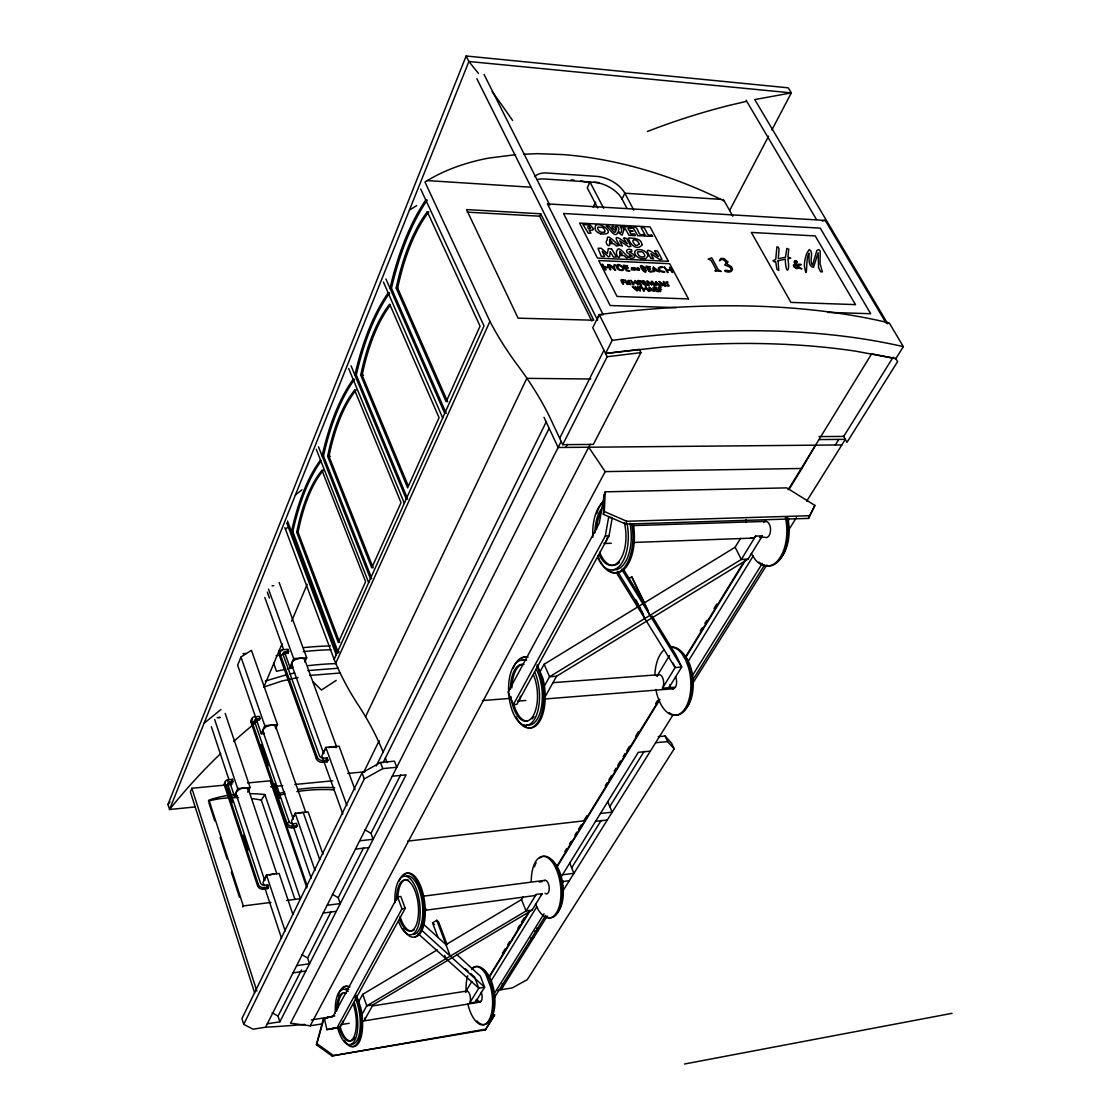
<?xml version="1.0" encoding="UTF-8"?>
<svg xmlns="http://www.w3.org/2000/svg" width="1120" height="1120" viewBox="0 0 1120 1120"><rect width="100%" height="100%" fill="white"/><g stroke="black" fill="none" stroke-linecap="round" stroke-linejoin="round"><path stroke-width="1.5" d="M603.344 514.332L604.296 494.634L605.234 491.834L786.772 487.872L814.884 505.414L808.612 518.392L625.786 524.09L603.344 514.332L604.31 511.504L605.234 491.834M604.296 494.634L599.284 523.138L508.046 692.188L513.31 704.676L516.824 704.396L609.028 535.864L612.276 517.524L608.566 517.636L605.318 535.99L513.31 704.676M787.85 523.418L788.844 518.672M247.828 792.246L248.458 789.418C244.748 786.212 237.23 788.802 235.844 793.408L264.726 880.474A6.832 3.234 -19.2 0 1 266.462 876.75M316.456 1044.792L323.33 1018.822L333.228 1016.106L397.572 896.896L400.834 896.476L405.216 908.376L340.256 1027.124L326.942 1029.63L324.212 1017.982L316.456 1044.792L331.968 1055.894L485.366 1029.868L494.592 1015L485.366 1029.868M625.786 524.09L626.766 521.276L809.676 515.718L814.884 505.414M195.118 806.946L169.54 809.508L167.972 804.468L466.144 56L788.242 87.822L791.322 92.89L771.862 129.976M808.612 518.392L809.676 515.718M263.676 732.41A6.846 3.612 -18.8 0 1 263.046 729.708L266.14 726.698L271.166 725.144A6.846 3.612 -18.8 0 1 275.142 725.97L275.744 728.672L277.508 724.64L251.44 650.328L240.968 657.02L237.65 665.21L261.31 733.754L264.488 733.488M231.868 784.448L191.856 788.256L190.372 791.882L254.646 992.908M282.1 643.72L263.816 687.078L281.792 681.058L298.046 677.474M291.592 621.236L307.174 584.29M233.268 781.41L230.16 781.704A3.304 2.548 19.1 0 0 227.906 784.616L260.428 882.868A3.374 2.702 20.4 0 0 264.516 885.262L267.694 884.87L268.436 887.096L267.736 888.58L263.298 889.126A4.732 3.794 20.3 0 1 257.558 885.78L224.42 785.33L225.064 783.804A4.634 3.57 19 0 1 228.214 779.716L232.568 779.31L232.61 782.922L229.502 783.216A3.304 2.548 19 0 0 227.178 785.792M307.356 886.424L251.02 722.428L251.706 720.804A4.774 3.584 20 0 1 254.898 716.73L259.35 716.38L260.092 718.508L259.392 720.118L256.214 720.37A3.402 2.562 20.1 0 0 253.848 722.932M288.652 651.518L285.39 651.714A3.514 2.562 21 0 0 283.094 654.612L319.41 755.622A3.598 2.73 22.3 0 0 323.778 758.184L327.11 757.876L327.936 760.158L327.138 761.852L322.476 762.286A5.04 3.822 22.3 0 1 316.358 758.702L279.342 655.424L280.084 653.702A4.928 3.584 20.9 0 1 283.304 649.642L287.882 649.362L288.652 651.518L287.91 653.24L284.648 653.45A3.514 2.562 21 0 0 282.87 654.122M227.57 781.242L228.214 779.716M227.262 786.142L227.906 784.616M253.946 723.282L254.632 721.658A3.402 2.562 20.1 0 1 256.9 718.746L260.092 718.508M229.502 783.216L230.16 781.704M256.214 720.37L256.9 718.746M284.648 653.45L285.39 651.714M231.924 780.836L232.568 779.31M287.882 649.362L287.14 651.098L287.91 653.24M237.524 795.928L234.43 796.236L237.692 788.634L214.662 719.53M261.31 733.754L264.782 725.662L240.968 657.02M293.188 666.988L289.94 667.198L293.65 658.574L268.506 589.176M248.458 791.238L250.11 787.444L225.176 713.412M304.808 662.06L306.684 657.748L279.146 582.54M383.11 752.038A343.896 266.812 13 0 0 365.54 716.702L365.47 716.59A344.68 267.442 13 0 0 358.358 705.18A279.02 193.522 29.1 0 1 335.748 663.236L334.152 659.4L484.022 325.934L420.714 189.056M335.748 663.236L489.93 321.37L424.956 182.014L427.322 180.586A313.432 191.8 29.5 0 1 488.824 158.074L515.62 154.658M591.836 321.048L539.616 216.188L540.694 213.78L466.536 209.58L518.084 318.164L593.796 320.222L540.694 213.78M257.558 885.78L258.244 884.296L225.064 783.804M251.706 720.804L286.748 822.71L286.006 824.306A4.872 3.808 21.4 0 0 291.928 827.764L296.478 827.274L297.22 825.692L296.436 823.438L293.188 823.774A3.486 2.716 21.4 0 1 288.96 821.31L254.632 721.658M316.358 758.702L317.142 757.008L280.084 653.702M288.232 822.892L288.96 821.31M292.922 914.508L279.104 873.474L266.476 874.986L263.018 882.434L264.11 885.724M322.952 854.182L308.112 811.874L295.176 813.232L291.494 821.17L292.614 824.418M355.012 789.74L339.066 746.172L325.794 747.348L321.86 755.818L342.832 814.016M292.446 825.37L293.188 823.774M263.298 889.126L263.984 887.642L268.436 887.096M291.928 827.764L292.67 826.182L297.22 825.692M322.476 762.286L323.26 760.592L327.936 760.158M267.694 884.87L266.994 886.354L267.736 888.58M327.11 757.876L326.312 759.57L327.138 761.852M593.264 207.06L595.49 202.328M593.362 207.27L595.602 202.524M365.54 716.702L526.876 378.21A407.526 269.822 19 0 0 518.126 365.974A320.824 183.442 30 0 1 489.93 321.37M626.906 208.264L622.034 199.038L624.834 193.214L720.79 199.346L724.276 201.012M243.726 1024.352L364.308 778.918L382.802 768.6L396.774 767.27L394.45 761.18L380.506 762.482L362.054 772.8L241.92 1018.612L243.726 1024.352L253.022 1029.196L265.608 1027.194A834.302 467.894 -24.5 0 0 304.71 1024.394M363.832 772.002L379.148 740.726M376.236 765.954L546.182 421.988M599.242 314.58L592.76 327.726L607.18 356.72L562.688 444.668L593.334 444.416L640.962 352.632L639.324 349.398L605.556 353.472L612.178 340.368L599.242 314.58A738.248 364.462 -21.6 0 1 889.266 322.938L903.336 346.64L895.846 358.624L897.596 361.62L846.986 442.344L843.36 435.834M383.096 762.678L549.15 428.33M559.664 438.242L603.946 350.238M265.608 1027.194L561.176 441.448M565.824 447.426L567.35 444.402M267.33 1023.792L279.86 1021.804L278.026 1016.12L301.532 969.878M296.688 965.622L309.526 963.774L307.58 957.992L331.142 911.638M327.124 905.296L340.284 903.588L338.226 897.722L363.58 847.84M359.66 840.812L373.156 839.286L370.972 833.322L400.638 774.956M279.86 1021.804L406.07 774.872L392.252 776.216M590.254 444.22L290.542 1023.232L310.212 1025.794L322.28 1023.862M729.68 210.364L768.614 136.164M310.212 1025.794L605.178 471.618L801.906 468.468L815.542 445.172M326.942 1029.63L337.134 1027.642L401.954 908.824L397.572 896.896M358.554 1001.952L362.74 994.322L437.192 949.9M539.938 671.93L544.138 664.286L735.14 547.232L740.46 538.468M360.85 1016.498L366.758 1005.844L526.064 910.952L532.084 910.126L542.22 893.648L536.158 894.46A6.902 3.206 83.3 0 1 533.834 895.468M543.62 687.428L549.556 676.76L741.342 559.44L755.622 536.116L762.384 535.864L748.062 559.146L556.556 676.242L549.556 676.76L544.138 664.286M532.084 910.126L372.974 1004.864L364.49 1020.068A6.734 2.646 82.9 0 0 365.19 1017.562M424.858 911.988L426.44 909.174A7.112 3.01 83.7 0 1 425.054 910.322L534.688 895.594M556.556 676.242L544.656 697.55A7.868 3.752 85.8 0 0 545.272 696.094M471.828 981.526L465.486 991.998A6.538 2.828 82.5 0 1 469.63 994.14A6.538 2.828 82.5 0 1 469.644 1003.072L481.264 1001.196A6.524 2.842 82.4 0 0 481.25 992.278M422.898 923.636L445.942 944.678L521.5 899.584L523.18 896.826M669.466 655.536L656.908 676.27A7.616 3.962 85.7 0 1 657.734 675.262M469.644 1003.072L478.772 988.162L484.624 987.238L480.396 976.136L456.554 954.366M536.158 894.46L526.064 910.952L521.5 899.584M675.486 676.55A7.588 3.976 85.7 0 1 675.416 687.19L662.466 688.226L675.136 667.534L681.66 667.058L675.976 655.088L652.036 615.944M502.334 953.442L505.078 948.99M507.808 944.538L509.628 941.57M517.832 928.214L519.652 925.246M521.472 922.278L524.202 917.812M564.858 851.564L566.692 848.582M569.436 844.13L571.256 841.148M574.91 835.198L576.73 832.216M578.564 829.248L581.308 824.782M584.038 820.316L586.782 815.85M605.276 785.722L607.068 782.796M608.86 779.884L611.548 775.502M614.222 771.12L616.014 768.208M617.806 765.282L620.494 760.9M623.182 756.532L624.974 753.606M626.766 750.694L629.454 746.312M635.726 736.092L638.414 731.724M655.69 703.556L657.51 700.588M700.336 630.812L702.156 627.844M704.886 623.392L706.706 620.424M714 608.538L716.73 604.086M488.964 976.878L529.144 911.442M556.542 866.838L659.442 699.314M684.978 657.748L744.324 561.12M788.158 489.776L871.64 353.836L895.846 358.624L855.274 351.106A740.39 356.706 -21.6 0 0 660.912 347.242L605.556 353.472M488.586 978.32L529.816 911.232M556.388 868L659.904 699.538M685.552 657.79L746.018 559.398M789.082 489.342L801.906 468.468M490.882 981.26L536.718 906.948M688.212 661.346L753.312 555.786M560.63 877.758L638.302 752.318L650.342 751.142M561.554 884.086L563.388 881.132M571.662 867.846L601.188 820.4M609.784 806.61L644.182 751.352M835.324 445.004L838.796 439.432M493.262 995.26L544.04 913.766M692.034 676.2L762.286 563.43M893.172 357.126L843.682 436.422L819 436.576M494.046 998.172L545.72 915.418M692.44 680.442L764.4 565.208M497.826 990.528L501.158 989.688L547.218 916.048M562.884 891.002L673.218 714.588M692.678 683.466L766.808 564.942M788.116 530.866L796.46 517.538M806.652 501.242L845.334 439.376L818.986 439.572M658.182 736.638L665.028 735.994L671.622 743.26L674.198 748.832L527.282 979.664L512.176 987.938L501.158 989.688M294.896 899.164L261.324 800.1L264.908 794.57A121.884 98.196 20.6 0 0 250.432 793.674M242.62 906.92L243.292 905.94L270.956 902.426M331.968 1055.894L486.36 1029.056M204.05 723.282L220.962 709.506M285.446 529.158L287.658 527.506M336.21 680.386L321.454 690.046L313.292 681.996M629.202 578.368L631.764 576.8L644.378 602.714M409.444 210.056L416.682 205.618M438.018 937.482L432.544 922.852L436.8 920.304L438.634 922.012L447.16 944.72M265.342 681.058L286.538 674.73M502.152 986.678L503.202 986.412L502.18 983.766M289.786 674.016L294.658 672.952M334.838 1015.924L327.306 1017.492L332.444 1016.666M684.586 1064L952.028 1013.32M349.23 1023.288L340.942 1024.632A6.776 2.618 82.9 0 0 342.832 1021.16M362.936 1021.076L479.934 1002.148M337.134 1027.642L340.256 1027.124M331.282 1028.79L334.376 1028.286M311.276 1019.928L332.024 1016.624M323.33 1018.822L326.424 1018.332M372.974 1004.864L366.758 1005.844L362.74 994.322M372.078 1006.012L466.788 991.032M218.61 717.668L220.248 717.416L217.182 717.654M293.02 972.888L305.816 971.012M530.474 938.182L533.666 937.72M534.8 931.238L538.006 930.776L536.914 928.088M244.482 653.758L246.162 653.52L243.026 653.716M401.954 908.824L405.216 908.376M422.548 896.308L545.09 880.306M539.098 882.056L542.108 881.65M323.218 913.052L336.336 911.316M561.162 881.762L569.338 880.684M272.048 585.886L273.77 585.662M562.464 874.79L573.944 873.306L569.716 863.184M286.524 900.452L300.356 898.688L264.908 794.57M607.18 356.72L640.962 352.632M309.596 675.444L340.144 673.022M307.832 670.586L338.352 668.22M407.68 841.12L584.864 820.736M355.474 849.114L368.928 847.56M595.546 821.366L607.278 820.008M600.418 813.484L612.192 812.154L607.726 801.892M237.692 788.634L250.11 787.444M270.76 786.8L282.8 785.638M294.84 784.476L332.696 780.808M655.606 742.728L667.604 741.594L674.198 748.832M247.52 782.95L270.144 780.808L306.88 887.866M347.732 773.416L364.938 771.778M525.812 700.49L517.79 701.134A7.924 3.696 85.8 0 0 520.45 696.276M544.698 698.992L673.582 688.73M264.782 725.662L277.508 724.64M482.468 700.56L510.16 698.376M553.14 682.654L658.7 674.716A7.616 3.962 85.7 0 1 663.166 679.252A7.616 3.962 85.7 0 1 662.466 688.226M293.65 658.574L306.684 657.748M337.652 651.616L339.024 651.532L338.408 652.904L292.81 531.608A211.204 87.29 86.5 0 1 321.09 461.034M523.81 154.28L536.942 153.65L562.394 154.546A313.432 191.8 29.5 0 1 720.79 199.346M371.84 578.634L370.426 578.69L318.5 446.81M274.372 874.16L272.804 874.23A6.832 3.234 -19.2 0 0 269.402 875.112M748.062 559.146L741.342 559.44L735.14 547.232M759.626 537.404L764.666 537.208A8.134 4.578 88.1 0 0 770.518 528.962A8.134 4.578 88.1 0 0 763.742 522.242M604.576 543.522L611.296 543.27M632.744 542.486L752.36 538.118M605.318 535.99L609.028 535.864M632.142 525.63L766.052 521.388M292.81 531.608L291.48 531.65A211.274 87.206 86.5 0 1 320.502 459.984M296.73 532.252L298.06 532.21A157.15 64.288 86.9 0 1 323.316 470.302L321.958 470.316A157.206 64.232 86.9 0 0 296.73 532.252L338.324 642.586L365.61 581.672L321.958 470.316M407.68 498.988L406.238 499.016L351.05 365.806M323.484 455.98L322.112 455.994A218.974 93.576 87.3 0 1 353.15 379.344L354.55 379.358A218.876 93.66 87.3 0 0 323.484 455.98L371.196 577.01M373.17 567.854L329.014 456.33A162.862 68.88 87.7 0 1 356.034 390.124L354.634 390.11L401.016 502.614L371.77 567.91L327.642 456.344L330.386 456.316M841.862 444.934L558.124 447.496L543.998 417.312M590.828 379.008L526.974 378.35A406.588 269.164 19 0 1 549.178 415.926L562.688 444.668M356.286 375.074L354.886 375.06A227.486 100.562 88.3 0 1 388.164 292.894L389.606 292.95A227.388 100.646 88.3 0 0 356.286 375.074L407.008 497.378M360.724 375.144L407.624 487.844L439.068 417.662L389.662 304.122A169.26 73.85 88.7 0 0 360.724 375.144L363.552 375.172M676.256 307.608L610.162 305.522L563.542 213.486L820.246 228.13L870.702 313.726L827.582 312.368M397.656 288.12A176.26 79.408 89.8 0 1 428.778 211.82L427.308 211.736A176.33 79.338 89.8 0 0 396.2 288.064L397.656 288.12L447.664 401.772M391.468 288.358L390.026 288.302A236.992 108.22 89.4 0 1 425.782 200.004L427.266 200.088A236.894 108.304 89.4 0 0 391.468 288.358L446.208 413.364M660.38 289.674C664.412 289.912 655.494 287.7 661.08 287.518C653.94 283.864 663.404 296.198 659.918 289.674M623.126 282.436C627.844 282.786 617.848 280.826 623.784 280.154C616.588 276.808 626.178 288.946 622.664 282.422M467.222 212.142L539.616 216.188M601.006 315.084A4.55 2.898 -26.7 0 1 603.19 314.706L547.484 203.896L825.23 220.416L885.934 322.84A4.214 2.422 -31.4 0 1 886.746 322.966M427.322 180.586L530.838 187.208M599.186 182.616L544.418 178.976A23.758 13.3 26.1 0 0 537.138 179.648M571.158 179.83L574.266 180.152M580.594 180.964L590.66 182.826M600.908 233.884C621.866 235.858 591.164 214.718 595.602 230.398A6.23 3.514 27 0 0 597.366 232.12A6.65 3.752 27 0 0 600.908 233.884M604.31 511.504L626.766 521.276M336.546 747.586L332.444 746.76A7.224 3.71 -19.9 0 0 328.86 747.614M272.146 1012.718L278.026 1016.12M332.486 894.362L338.226 897.722M302.022 954.758L307.58 957.992M365.036 829.85L370.972 833.322M317.338 1043.966L332.864 1055.068M418.166 933.744L478.772 988.162L474.544 977.032L470.666 973.518M422.128 930.678L484.624 987.238L475.454 1002.134A6.538 2.842 82.4 0 0 476.224 999.698M465.486 968.828L468.076 971.166M432.544 922.852L434.392 924.546M305.074 660.954A7.042 3.864 -19.2 0 0 300.174 658.168L295.022 659.722A7.042 3.864 -19.2 0 0 291.788 662.9L292.39 665.812M478.506 73.528L468.902 61.488L466.144 56M588.7 447.216L605.178 471.618M751.212 553.462L755.342 559.748A36.61 20.594 88.1 0 0 779.422 558.544A36.61 20.594 88.1 0 0 785.414 517.496M616.238 572.418L675.136 667.534L673.008 663.04M617.4 571.214L640.696 608.944M623.63 569.492L645.834 605.794M621.628 569.142L681.66 667.058L668.948 687.708A7.602 3.976 85.7 0 0 670.012 684.558M887.754 323.792L754.754 99.582L791.322 92.89L468.902 61.488L169.54 809.508A504.112 433.02 -59.6 0 1 220.724 753.508M816.452 219.492L746.704 101.29L728.756 105.518A624.344 539.322 -35.1 0 0 647.416 131.488M723.436 199.514L732.83 216.216M537.124 664.776L542.906 678.412A35.574 16.758 85.8 0 1 542.878 713.93A35.574 16.758 85.8 0 1 528.01 727.594M633.794 210.084L624.834 193.214A23.422 12.95 26.9 0 0 596.722 176.4L547.092 173.012A23.814 13.286 26.1 0 0 534.786 176.624M603.666 208.292L589.974 182L587.258 187.852L597.688 207.956M484.05 74.466L549.766 205.03M476.826 78.68L597.618 320.236A4.55 2.898 -26.7 0 1 599.928 315.588M535.486 904.12L538.51 910.154A30.968 14.504 83.3 0 0 560 903.266A30.968 14.504 83.3 0 0 548.772 858.466A30.968 14.504 83.3 0 0 531.258 881.216M646.562 607.334L648.018 610.4M631.764 576.8L649.95 615.342M641.41 610.484L643.594 615.104M636.076 599.998L644.784 618.506M427.308 211.736L480.06 326.116L446.18 401.758L396.2 288.064M665.028 735.994L667.604 741.594M385.938 278.978L444.738 413.364M383.418 282.016L442.694 417.9M356.524 995.274L360.808 1007.86A30.394 11.83 82.9 0 1 361.032 1037.372A30.394 11.83 82.9 0 1 350.35 1045.576M408.394 486.206L362.138 375.158A169.19 73.906 88.7 0 1 390.306 305.2M561.498 883.092L563.248 887.334M348.684 368.55L404.348 503.23M316.288 449.288L368.662 582.624M385.392 758.044L387.1 762.58M298.06 532.21L339.696 642.502M380.506 762.482L382.802 768.6M287.49 521.038L337.036 652.988M436.8 920.304L450.24 956.116M286.734 522.914L336.21 654.822M284.858 527.59L334.152 659.4M444.724 955.402L445.942 958.678M362.054 772.8L364.308 778.918M304.878 659.96L336.574 746.732M325.794 747.348L346.92 805.644M267.33 592.158L269.472 598.122M291.732 665L323.736 753.62A7.224 3.71 -19.9 0 1 325.696 749.392M264.838 597.506L283.514 649.376M284.69 652.61L289.94 667.198M273.63 663.208L276.514 671.314A301.77 240.968 26.5 0 1 284.382 669.564M275.786 726.726L305.746 812.308M319.774 859.768L303.268 812.518L301.658 812.56A7.028 3.458 -19.5 0 0 298.172 813.428M295.176 813.232L315.014 870.408M263.032 731.668L293.272 819.098A7.028 3.458 -19.5 0 1 295.12 815.122M293.748 827.68L311.192 878.22M261.254 744.52L268.548 765.744M274.736 783.706L279.79 798.406M248.458 789.418L276.822 873.782M266.476 874.986L285.152 931.014M211.372 726.754L228.942 779.688M230.034 783.006L234.43 796.236M265.202 889.014L281.554 938.35M227.808 787.78L232.68 802.508M243.502 835.254L248.374 849.982M243.292 905.94L208.964 800.086A121.884 98.196 20.6 0 1 234.584 794.472M208.88 802.746L214.76 820.932M220.122 837.48L227.08 858.97M231.378 872.2L239.414 897.008M191.856 788.256L256.872 991.116M208.334 801.094A119.028 90.244 30.9 0 1 229.614 797.762M231.098 797.678A119.028 90.244 30.9 0 1 238.532 797.594M252.168 798.602A119.028 90.244 30.9 0 1 261.324 800.1M279.888 795.116A172.186 139.776 24.6 0 1 285.054 793.842M296.884 791.588A172.186 139.776 24.6 0 1 333.704 789.782M278.306 793.688A172.382 139.804 24.6 0 1 284.718 792.036M297.864 789.474A172.382 139.804 24.6 0 1 334.712 787.682M593.978 182.266A23.366 12.964 26.9 0 1 622.034 199.038M547.484 203.896A4.382 2.996 -26.7 0 1 549.206 204.456M746.466 100.884A3.906 2.632 -33 0 1 746.284 100.212M822.402 221.172A4.074 2.534 -32.1 0 1 825.23 220.416M233.632 741.524A504.112 433.02 -59.6 0 1 256.676 721.896M295.358 495.11A270.214 191.184 27.2 0 1 301.98 489.832M287.546 668.934A301.77 240.968 26.5 0 1 292.306 668.052M308.392 665.658A301.77 240.968 26.5 0 1 336.21 663.6M276.066 655.76A343.882 276.598 27 0 1 285.6 654.052M303.282 651.644A343.882 276.598 27 0 1 331.016 649.726M278.6 651.126A351.036 282.562 27 0 1 281.988 650.538M304.262 647.556A351.036 282.562 27 0 1 330.344 645.904M327.642 456.344A162.932 68.824 87.7 0 1 354.634 390.11M167.972 804.468A503.104 431.83 -59.3 0 1 170.002 801.934M492.198 91.7A642.264 42.056 60.9 0 1 512.582 120.414M482.608 969.122A26.88 11.774 82.4 0 1 494.536 994.434A26.88 11.774 82.4 0 1 488.782 1020.81M404.292 874.776A32.144 13.454 83.7 0 1 424.186 898.954A32.144 13.454 83.7 0 1 415.016 936.936M399.042 881.174A32.144 13.44 83.7 0 1 417.942 883.12A32.144 13.44 83.7 0 1 421.862 927.5A32.144 13.44 83.7 0 1 403.256 928.9M406.602 875.896A29.484 12.32 83.7 0 1 422.338 903.42A29.484 12.32 83.7 0 1 413.406 934.472M394.968 902.65A29.498 12.306 83.7 0 1 409.85 878.43A29.498 12.306 83.7 0 1 418.74 924.322A29.498 12.306 83.7 0 1 398.622 921.508M396.466 900.396A25.732 10.738 83.7 0 1 410.256 882.616A25.732 10.738 83.7 0 1 417.102 922.572A25.732 10.738 83.7 0 1 399.742 919.478M414.344 929.684A25.732 10.738 83.7 0 1 400.078 916.412M397.768 898.618A25.732 10.738 83.7 0 1 408.59 880.208M544.306 880.67A6.874 3.22 83.3 0 1 549.22 887.572A6.874 3.22 83.3 0 1 545.076 893.27M534.926 672.518A32.662 15.344 85.8 0 1 531.874 722.652A32.662 15.344 85.8 0 1 509.124 697.592A32.662 15.344 85.8 0 1 523.88 660.352M533.498 675.122A28.49 13.384 85.8 0 1 530.754 718.9A28.49 13.384 85.8 0 1 510.944 696.626M510.482 689.29A28.49 13.384 85.8 0 1 523.88 664.496M527.576 721.028A28.476 13.384 85.8 0 1 513.646 703.612M511.896 687.736A28.476 13.384 85.8 0 1 521.794 664.524M533.974 716.618A28.476 13.384 85.8 0 1 532.014 718.914M542.22 893.648A6.888 3.206 83.3 0 1 540.75 894.782M481.264 1001.196A6.524 2.842 82.4 0 1 477.092 999.054M467.796 1003.87A29.344 12.824 82.4 0 0 485.982 1023.638A29.344 12.824 82.4 0 0 490.77 987.308L485.814 974.4A29.344 12.824 82.4 0 0 472.528 967.848M466.102 991.914A29.344 12.824 82.4 0 1 467.74 975.786M471.8 969.57A29.33 12.824 82.4 0 1 493.43 996.03A29.33 12.824 82.4 0 1 476.924 1020.978M353.29 1004.332A24.346 9.45 82.9 0 1 353.122 1038.408A24.346 9.45 82.9 0 1 338.772 1026.494M336.658 1011.122A24.346 9.45 82.9 0 1 346.234 993.412M354.774 1037.526A24.332 9.45 82.9 0 1 340.004 1026.298M337.946 1007.944A24.332 9.45 82.9 0 1 342.594 993.552M341.32 990.612A30.394 11.83 82.9 0 1 349.916 986.958M355.6 996.016A30.408 11.83 82.9 0 1 359.996 1036.798A30.408 11.83 82.9 0 1 344.414 1040.676M338.212 995.736A30.408 11.83 82.9 0 1 348.67 987.14M345.786 988.848A27.888 10.85 82.9 0 1 348.698 989.576M355.04 997.724A27.888 10.85 82.9 0 1 360.178 1027.53A27.888 10.85 82.9 0 1 352.016 1044.246M354.298 1002.484A27.902 10.822 82.9 0 1 354.116 1041.558A27.902 10.822 82.9 0 1 337.666 1027.88M335.328 1013.11A27.902 10.822 82.9 0 1 348.166 991.494M279.342 655.424A4.914 3.584 20.9 0 1 280.462 652.022M323.26 760.592A5.04 3.822 22.3 0 1 317.142 757.008M251.02 722.428A4.774 3.584 20 0 1 252.602 718.774M292.67 826.182A4.886 3.808 21.4 0 1 286.748 822.71M224.42 785.33A4.62 3.57 19 0 1 225.554 781.942M263.984 887.642A4.732 3.794 20.3 0 1 258.244 884.296M612.178 340.368A743.316 360.052 -21.7 0 1 903.336 346.64M522.676 660.324A32.634 15.358 85.8 0 1 526.694 660.156M536.2 669.13A32.634 15.358 85.8 0 1 541.506 706.762A32.634 15.358 85.8 0 1 526.624 724.794M655.858 689.472A34.132 17.92 85.7 0 0 680.372 713.496A34.132 17.92 85.7 0 0 688.562 667.674L685.692 659.96L681.94 653.758A34.132 17.92 85.7 0 0 669.732 647.248M654.822 675.514A34.132 17.92 85.7 0 1 663.852 650.076M675.416 687.19A7.588 3.976 85.7 0 1 669.732 685.902M762.384 535.864A8.148 4.564 88.1 0 1 760.312 537.74M633.276 523.796A38.276 19.376 87.9 0 1 629.104 562.38A38.276 19.376 87.9 0 1 609.518 570.71M631.806 523.838A38.29 19.362 87.9 0 1 624.148 567.798A38.29 19.362 87.9 0 1 600.25 561.162M599.536 559.706A38.29 19.362 87.9 0 1 597.912 555.758M596.722 513.73A38.29 19.362 87.9 0 1 603.764 500.598M629.958 523.264A35.112 17.766 87.9 0 1 613.06 569.688M627.004 523.362A35.14 17.738 87.9 0 1 620.228 565.236A35.14 17.738 87.9 0 1 597.744 557.774M592.886 537.124A35.14 17.738 87.9 0 1 604.408 501.2M624.33 522.564A30.66 15.47 87.9 0 1 619.444 560.728A30.66 15.47 87.9 0 1 599.326 554.862M594.972 532.868A30.66 15.47 87.9 0 1 601.86 508.424M755.622 536.116A8.176 4.55 88.1 0 1 751.184 537.698M619.43 562.352A30.646 15.484 87.9 0 1 599.732 552.3M596.526 529.676A30.646 15.484 87.9 0 1 600.992 511.924M745.836 522.564A36.61 20.594 88.1 0 1 746.172 519.484M786.772 517.454A36.596 20.608 88.1 0 1 781.774 556.976A36.596 20.608 88.1 0 1 759.038 562.1M787.654 517.538A33.544 18.914 88.1 0 1 779.114 559.552M671.02 647.164A34.132 17.934 85.7 0 1 692.16 686.63A34.132 17.934 85.7 0 1 668.976 712.6M681.016 651.84A31.276 16.464 85.6 0 1 693.126 680.554A31.276 16.464 85.6 0 1 684.572 709.758M526.554 727.034A35.574 16.758 85.8 0 1 523.656 725.158M520.968 658.784A35.574 16.758 85.8 0 1 528.094 657.132M536.718 666.344A35.588 16.744 85.8 0 1 540.274 717.444A35.588 16.744 85.8 0 1 516.082 716.94M513.128 668.514A35.588 16.744 85.8 0 1 526.694 657.23M539.798 857.962A30.954 14.504 83.3 0 1 561.68 884.968A30.954 14.504 83.3 0 1 547.078 917.126M534.422 866.88A30.954 14.504 83.3 0 1 536.102 862.75M549.612 858.942A28.364 13.314 83.3 0 1 562.87 884.786A28.364 13.314 83.3 0 1 556.346 913.472M607.082 537.824A8.54 4.284 87.9 0 1 604.002 543.438M654.15 268.184L654.15 269.696L656.166 269.78L654.15 268.184M727.762 261.814L726.964 263.984L731.052 266.434A6.664 3.724 29.1 0 1 732.438 269.416C730.744 275.828 717.388 268.128 730.24 270.998L731.066 269.668C731.794 265.804 722.12 265.468 725.424 264.474L726.026 261.898L723.254 259.728A3.654 2.044 29 0 0 720.664 259.854L719.474 260.82L720.944 258.356L723.912 258.524L727.762 261.814M649.936 288.302L649.922 289.534L651.574 289.59L649.936 288.302M656.264 282.366L656.264 283.934L657.888 283.99L656.264 282.366M619.71 251.356L619.738 253.932L622.3 254.044L619.71 251.356M638.204 287.616L638.134 288.848L639.87 290.234L639.562 286.594L640.598 286.972L640.22 291.13L638.05 289.324L637.028 290.962L632.296 286.496L636.944 290.164L637.476 288.792L634.998 286.664L637.616 288.344L637.672 286.524L638.204 287.616M650.734 258.048L653.562 258.93L650.888 253.652L659.932 259.63L661.976 259.154L657.636 251.272L655.382 250.6L654.612 250.838L658.238 256.536C647.92 248.71 643.986 247.212 650.734 258.048M609.588 239.512L609.602 242.06L612.164 242.186L609.588 239.512M631.792 268.38L632.604 269.024L631.792 268.38M778.092 260.89L778.778 270.494L776.902 269.29L775.67 261.478L774.228 261.912L773.052 260.652L775.74 259.434L776.888 246.904L778.148 247.044L779.044 248.836L778.274 258.776L785.456 257.236L786.87 248.402L788.774 249.172L787.92 257.04L790.776 258.132L787.878 258.804C790.328 271.838 785.708 275.576 785.288 259.14L778.092 260.89M659.302 291.326C657.146 293.608 648.494 285.628 655.844 287.434A1.568 0.91 28.1 0 1 656.656 288.092L656.992 288.834A1.96 1.12 28.1 0 1 656.74 289.534L659.302 291.326M619.514 245.224L622.356 246.12L619.738 240.842L628.81 246.848L630.882 246.372L626.612 238.504L624.344 237.818L623.546 238.056L627.144 243.754C618.506 237.37 611.982 233.17 619.514 245.224M797.23 262.15L796.054 263.872L798.336 266.798C793.66 262.22 806.344 265.02 798.882 265.02L798.966 267.442L801.976 268.87L798.686 268.03L796.6 268.702L793.772 266.644A4.214 2.31 30.1 0 1 793.394 265.342L795.074 263.606C792.19 261.296 796.376 258.972 797.23 262.15M619.724 255.402C619.724 261.618 614.068 252.994 617.47 249.718C619.024 245.63 625.814 255.976 628.922 257.348L626.556 257.908L623.854 255.598L619.724 255.402M632.03 228.27L627.984 228.382L628.95 230.314L633.164 231.168L629.678 231.77L630.812 233.996L634.522 233.926L635.418 235.62L628.978 235.326L624.148 226.674L630.77 226.982L632.03 228.27M647.668 285.068C645.4 287.238 636.958 279.244 644.224 281.162A1.568 0.91 27.8 0 1 645.036 281.834L645.372 282.576A1.96 1.134 27.8 0 1 645.12 283.262L647.668 285.068M650.146 266.826C642.782 266.448 655.172 269.878 648.564 269.136C648.06 272.328 652.708 270.284 652.274 271.894C648.102 273.238 647.906 268.59 646.016 266.182L650.146 266.826M609.574 243.516C610.708 248.808 603.568 243.292 607.236 239.834C606.312 231.798 616.14 243.614 618.772 245.49L616.406 246.022L613.704 243.726L609.574 243.516M640.374 281.134C637.28 280.448 638.554 283.01 641.018 282.814C638.708 282.338 638.904 285.11 641.452 284.69C642.208 288.33 632.954 277.802 640.374 281.134M809.032 253.386C809.186 257.474 807.786 266.742 813.54 267.316L818.16 252.77L818.538 267.666L820.61 271.698L822.43 271.936L820.036 263.718L820.218 251.132L818.818 249.55L816.872 250.446L812.504 265.258C808.752 260.834 814.38 252.294 809.284 249.578L806.778 253.358A111.356 60.368 31.8 0 0 804.356 265.804C807.772 285.32 805.378 256.564 809.032 253.386M627.536 265.846L624.764 265.846L625.618 267.568L628.32 267.946L625.912 268.17L626.92 270.214L629.86 270.9L626.402 270.774L623.364 265.202L627.536 265.846M611.604 248.962L616.532 256.998L613.536 257.124L610.176 251.664L609.7 256.424L608.44 256.76L602.238 251.286L604.534 256.536L601.258 256.312L598.01 248.29L601.09 248.22L607.362 253.568L608.286 248.612L611.604 248.962M623.924 229.74L622.132 235.228L617.764 232.274C615.37 239.624 608.762 227.332 606.228 226.002C610.372 223.356 614.068 236.712 616.014 230.678C609.504 227.038 611.632 223.482 616.546 229.194C613.382 223.944 620.83 226.632 618.296 230.762C621.67 236.586 622.818 228.354 620.102 226.604L622.608 226.744L623.924 229.74M655.676 281.848C654.192 283.178 656.782 288.064 656.222 284.354L660.548 285.712L655.676 281.848M653.436 267.106C651.588 268.758 654.794 274.792 654.108 270.214L659.484 271.908L653.436 267.106M649.348 287.42C647.85 288.764 650.44 293.692 649.894 289.954L654.248 291.312L649.348 287.42M631.512 267.946L631.47 269.808L633.934 269.878L631.512 267.946M651.784 284.858L647.598 282.044C652.89 294.112 640.92 272.832 651.112 284.452C650.58 273.91 658.77 293.678 652.064 282.198L651.784 284.858M615.118 265.034L614.25 267.89L615.706 270.186L614.978 270.34L609.49 264.866L613.606 267.358L614.054 264.838L615.118 265.034M667.268 285.516C672.644 287.84 664.216 281.82 667.996 282.212C662.242 280.602 671.314 286.314 667.268 285.516M662.816 267.33L659.582 267.876A2.842 1.624 28.1 0 0 659.386 268.954L659.876 269.892A2.982 1.694 28.1 0 0 661.206 271.04C669.452 272.118 660.926 273.7 658.644 269.458A3.822 2.184 28.1 0 1 658.532 267.708L660.632 266.7L662.816 267.33M629.034 284.074C634.494 286.44 625.982 280.322 629.846 280.728C623.98 279.076 633.192 284.914 629.034 284.074M629.188 256.158L629.608 257.684L631.47 258.328L633.864 257.894L634.746 256.592L633.486 254.366L629.118 251.776L631.876 251.272L631.54 249.76L628.964 249.228A5.922 3.36 27.5 0 0 626.864 250.236A4.158 2.366 27.5 0 0 626.64 251.58L626.836 252.098A2.758 1.568 27.5 0 0 628.67 253.736L632.338 256.13L629.188 256.158M716.534 270.34L714.882 270.802L721.182 271.418L718.368 269.906L711.69 257.754L708.218 259.126L711.144 260.358L716.534 270.34M647.85 256.06L645.792 258.65L640.822 258.51A6.622 3.766 27.7 0 1 637.294 256.746A6.202 3.528 27.7 0 1 635.516 255.01C630.854 246.4 648.144 249.018 647.85 256.06M639.1 269.458C636.692 271.124 637.168 265.944 639.1 269.458M639.156 243.908L637.21 245.336A6.468 3.654 27.5 0 1 635.39 245.224C628.628 237.832 637.42 238.49 639.156 243.908M645.246 267.946C649.642 280.994 632.506 258.79 645.246 267.946M656.264 288.904C653.506 291.004 654.276 285.054 656.264 288.904M644.63 282.632C641.872 284.732 642.656 278.782 644.63 282.632M593.544 228.83L592.662 230.132L589.134 230.37L591.01 233.114L588.448 233.31L582.918 224.448L590.338 225.134L593.544 228.83M794.388 265.16L795.494 267.498L798.042 267.386L795.438 264.166L794.388 265.16M642.208 244.664C637.07 251.608 629.58 244.062 628.306 237.944L634.998 238.392L638.722 239.764A5.516 3.108 27.6 0 1 640.948 241.598L642.208 244.664M645.666 270.452C642.012 272.342 643.202 266.406 645.666 270.452M644.378 268.016C640.78 269.962 641.956 263.844 644.378 268.016M590.548 228.2C586.558 231.07 587.3 222.516 590.548 228.2M796.502 262.318L795.69 263.354L795.144 261.338L796.502 262.318M652.554 236.264L645.96 236.222L641.102 227.836C647.262 225.386 645.148 237.72 651.49 234.808L652.554 236.264M644.448 235.844L637.826 235.802L632.968 227.388C639.156 224.924 637.014 237.314 643.37 234.388L644.448 235.844M659.148 281.54L662.032 285.978L660.366 282.576C673.428 294.574 658.574 273.266 665.238 285.166L659.148 281.54M633.262 267.806L634.69 270.018L633.864 268.324C638.484 272.44 636.062 266.658 633.374 267.778M622.538 269.444C619.738 272.482 615.216 263.802 619.696 265.72A3.206 1.848 27.4 0 1 620.886 266.224A2.94 1.68 27.4 0 1 622.258 267.4L622.748 268.338A2.912 1.666 27.4 0 1 622.538 269.444M644.266 256.662L641.872 256.97A3.472 1.974 27.7 0 1 640.486 256.522A3.752 2.128 27.7 0 1 638.666 255.22L637.462 252.91A3.71 2.1 27.7 0 1 638.008 251.706L641.858 251.86A3.528 2.002 27.7 0 1 643.622 253.092L644.798 255.388A4.158 2.366 27.7 0 1 644.266 256.662M604.436 232.092L602 232.386A3.486 1.974 27 0 1 600.6 231.924A3.766 2.128 27 0 1 598.794 230.636L597.604 228.326A3.71 2.1 27 0 1 598.192 227.15L602.084 227.332A3.528 1.988 27 0 1 603.848 228.564L604.996 230.832A4.172 2.352 27 0 1 604.436 232.092M641.354 286.622L643.566 291.074L644.462 291.032L643.16 288.988L646.534 289.114L648.578 291.186L646.058 286.846L645.162 286.888L646.31 288.652L642.936 288.526L641.354 286.622M664.384 266.966L667.324 272.496L668.248 272.37L666.624 269.864L670.74 270.032C672.658 274.89 673.918 271.712 670.88 268.604C666.792 263.816 674.03 273.126 666.33 269.304L664.384 266.966M630.91 280.378L633.108 284.816L634.004 284.788L632.702 282.744L636.09 282.87L638.134 284.942L635.628 280.616L634.718 280.644L635.866 282.422L632.478 282.282L630.91 280.378M625.128 280.154C626.864 287.126 630.266 284.634 625.128 280.154M602.336 264.292L605.206 269.906L606.172 269.78L604.562 267.232L608.832 267.414C610.68 272.342 612.08 269.136 609.028 265.958C604.954 261.044 612.094 270.62 604.282 266.658L602.336 264.292M638.904 270.144C635.46 270.242 636.79 265.776 639.366 269.052A1.694 0.966 27.7 0 1 639.324 269.92A1.82 1.036 27.7 0 1 638.904 270.144M622.286 270.48C613.438 270.704 615.37 259.126 623.49 267.736A4.228 2.422 27.4 0 1 623.658 269.486A4.564 2.618 27.4 0 1 622.286 270.48M688.45 298.9L617.05 296.464L598.71 260.54L669.676 263.69L688.45 298.9M855.47 304.612L790.93 302.4L751.352 232.442L815.192 235.928L855.47 304.612M668.388 261.282L597.464 258.104L579.586 223.076L650.076 226.912L668.388 261.282"/></g></svg>
